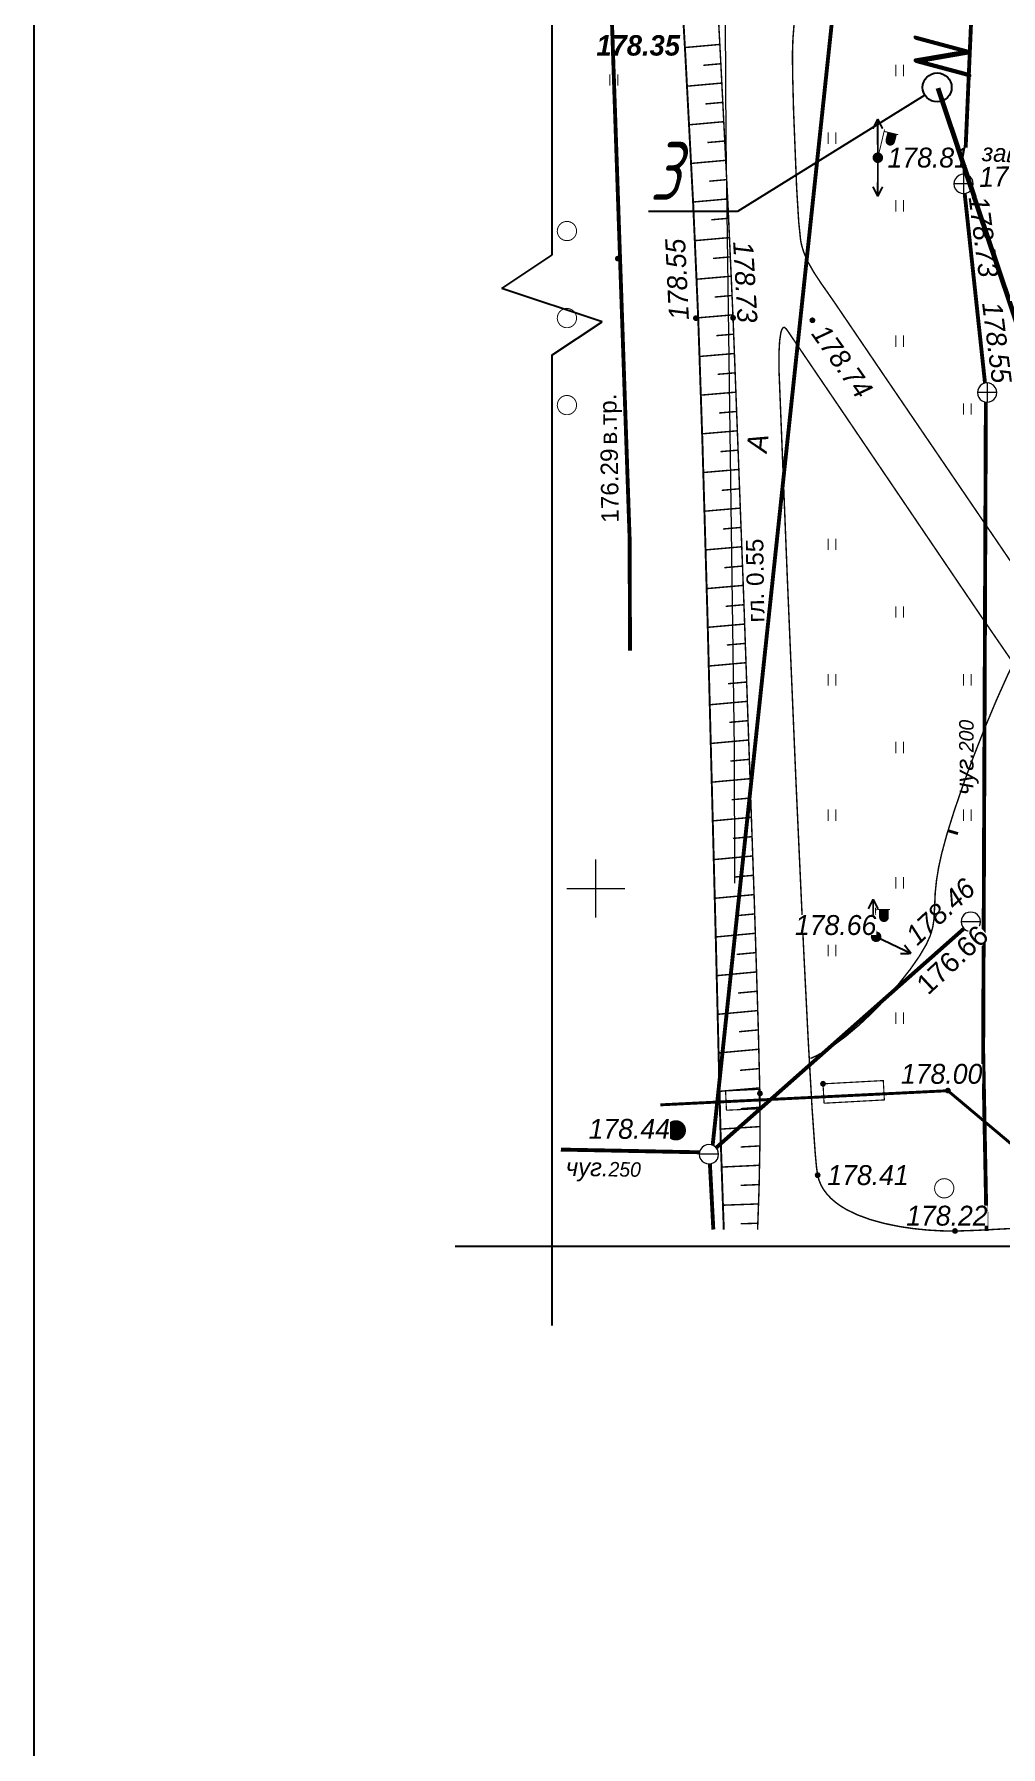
# Model space of a CAD drawing. Header units: millimetres. Extents: x 6735 to 13224, y -12144 to -9633.
# Drawn here: x 11890.4 to 12060.2, y -11970.1 to -11669 of the extents above; entities that cross this region are included whole.
import ezdxf
from ezdxf import colors
from ezdxf.entities.mleader import LeaderData, LeaderLine
from ezdxf.enums import TextEntityAlignment as Align
from ezdxf.math import Vec2, Vec3

# ---------------------------------------------------------------- set-up
doc = ezdxf.new("R2010")
doc.units = ezdxf.units.MM
doc.set_wipeout_variables(frame=1)
for name, pattern in [('Cплошная', [0]), ('Cплошная_0.50', [0]), ('Штриховая 1.5-1.5_0.50', [1.5, 0.75, -0.75])]:
    doc.linetypes.add(name, pattern=pattern)
for name, color, linetype, lineweight in [('КаБель силовой (Вновь)', 1, 'Continuous', 60), ('Линия выноска', 137, 'Continuous', 25), ('Рамка толстая', 7, 'Continuous', 60), ('Рамка тонкая', 5, 'Continuous', 25), ('Строительный', 251, 'Continuous', 13), ('Строительный @ 1', 251, 'Continuous', 13)]:
    doc.layers.add(name, color=color, linetype=linetype, lineweight=lineweight)
doc.styles.add('Simplex', font='simplex.shx', dxfattribs={"width": 0.7, "oblique": 15})
doc.styles.get("Standard").update_dxf_attribs({"font": 'arial.ttf'})
doc.styles.add('БСАМ курсив малоконтрасный (Бм-431)', font='')
doc.styles.get('БСАМ курсив малоконтрасный (Бм-431)').set_extended_font_data('Bm431', italic=True)
doc.linetypes.add('Водопр', pattern='A,5,-1,["В",БСАМ курсив малоконтрасный (Бм-431),S=2,R=0,X=-1.2,Y=-1],-1,10,-2,10,-2,5', length=36)
doc.linetypes.add('Канализ', pattern='A,5,-1,["К",БСАМ курсив малоконтрасный (Бм-431),S=2,R=0,X=-1,Y=-1],-1,10,-2,10,-2,5', length=36)
doc.linetypes.add('КОНТУР', pattern='A,0,-0.5,[133,ltypeshp.shx,S=0.05,R=0,X=-0.5,Y=0],-0.5', length=1)
doc.linetypes.add('ЛИНИЯ_СВЯЗИ', pattern='A,4.5,[133,ltypeshp.shx,S=0.2,R=0,X=-0.2,Y=0],1e-05,[133,ltypeshp.shx,S=0.15,R=0,X=-0.15,Y=0],1e-05,[133,ltypeshp.shx,S=0.1,R=0,X=-0.1,Y=0],1e-05,[133,ltypeshp.shx,S=0.05,R=0,X=-0.05,Y=0],4.5,-2', length=11.00003)

# ---------------------------------------------------------------- blocks, each defined once
blk = doc.blocks.new('2011 - 401 трава')
at = {"color": 7, "linetype": 'Continuous', "lineweight": 0, "const_width": 0.1, "flags": 128}
for points in [[(0, 0), (0, 1.2)], [(0.8, 0), (0.8, 1.2)]]:
    blk.add_lwpolyline(points, dxfattribs=at)
blk = doc.blocks.new('2004 - 372 лес сажен d-2.0')
at = {"color": 7, "linetype": 'Continuous', "lineweight": 0, "const_width": 0.1, "flags": 128}
blk.add_lwpolyline([(0, 1), (0.269797, 0.962917), (0.519584, 0.854419), (0.730836, 0.682553), (0.887885, 0.460065), (0.979084, 0.203456), (0.997669, -0.068242), (0.942261, -0.33488), (0.81697, -0.57668), (0.631088, -0.775711), (0.398401, -0.917211), (0.136167, -0.990686), (-0.136167, -0.990686), (-0.398401, -0.917211), (-0.631088, -0.775711), (-0.81697, -0.57668), (-0.942261, -0.33488), (-0.997669, -0.068242), (-0.979084, 0.203456), (-0.887885, 0.460065), (-0.730836, 0.682553), (-0.519584, 0.854419), (-0.269797, 0.962917), (0, 1)], close=True, dxfattribs=at)
blk = doc.blocks.new('4031 - 114.4 ЛЭП низкого напряжения')
at = {"color": 7, "linetype": 'Continuous', "lineweight": 0, "const_width": 0.2, "flags": 128}
for points in [[(0.5, 0), (4, 0)], [(4, 0), (3, 0.5)], [(3, -0.5), (4, 0)]]:
    blk.add_lwpolyline(points, dxfattribs=at)
blk = doc.blocks.new('4031 - 114.4 ЛЭП низкого напряжения_MIRROR')
at = {"color": 7, "linetype": 'Continuous', "lineweight": 0, "const_width": 0.2, "flags": 128}
for points in [[(-4, 0), (-3, 0.5)], [(-3, -0.5), (-4, 0)], [(-0.5, 0), (-4, 0)]]:
    blk.add_lwpolyline(points, dxfattribs=at)
blk = doc.blocks.new('33 - 110.1.1 фонарь на жб столб')
at = {"true_color": 0xffffff}
for points in [[(1.3, 2.8), (0.4, 2.8), (0.4, 2), (0.46028, 1.775), (0.625, 1.6103), (0.85, 1.55), (1.075, 1.6103), (1.2397, 1.775), (1.3, 2)], [(0, 0.5), (-0.25, 0.43302), (-0.43302, 0.25002), (-0.5, 0.00002), (-0.43302, -0.24998), (-0.25, -0.433), (-0.00002, -0.5), (0.24998, -0.433), (0.433, -0.25), (0.5, 0), (0.433, 0.25), (0.25, 0.43302)]]:
    blk.add_hatch(color=7, dxfattribs=at).paths.add_polyline_path(points)
at = {"color": 7, "linetype": 'Continuous', "lineweight": 0, "const_width": 0.1, "flags": 128}
for points in [[(0, 0.5), (0, 3)], [(0, 2.8), (1.5, 2.8)], [(0.4, 2.8), (0.4, 2)], [(1.3, 2), (1.265746, 1.827792), (1.168198, 1.681802), (1.022208, 1.584254), (0.85, 1.55), (0.677792, 1.584254), (0.531802, 1.681802), (0.434254, 1.827792), (0.4, 2)], [(1.3, 2.8), (1.3, 2)]]:
    blk.add_lwpolyline(points, dxfattribs=at)
at = {"color": 7, "linetype": 'Continuous', "lineweight": 0, "true_color": 0xffffff, "const_width": 0.02, "flags": 128}
for points in [[(1.3, 2.8), (0.4, 2.8), (0.4, 2), (0.460289, 1.775), (0.625, 1.610289), (0.85, 1.55), (1.075, 1.610289), (1.239711, 1.775), (1.3, 2), (1.3, 2.8)], [(0, 0.5), (-0.25, 0.433013), (-0.433013, 0.25), (-0.5, 0), (-0.433013, -0.25), (-0.25, -0.433013), (0, -0.5), (0.25, -0.433013), (0.433013, -0.25), (0.5, 0), (0.433013, 0.25), (0.25, 0.433013), (0, 0.5)]]:
    blk.add_lwpolyline(points, close=True, dxfattribs=at)
at = {"color": 7, "linetype": 'Continuous', "lineweight": 0, "const_width": 0.1, "flags": 128}
for points in [[(0, 0.5), (0.191342, 0.46194), (0.353553, 0.353553), (0.46194, 0.191342), (0.5, 0), (0.46194, -0.191342), (0.353553, -0.353553), (0.191342, -0.46194), (0, -0.5), (-0.191342, -0.46194), (-0.353553, -0.353553), (-0.46194, -0.191342), (-0.5, 0), (-0.46194, 0.191342), (-0.353553, 0.353553), (-0.191342, 0.46194), (0, 0.5)], [(0.086189, -0.05071), (0.096802, 0.025087), (0.05071, 0.086189), (-0.025087, 0.096802), (-0.086189, 0.05071), (-0.096802, -0.025087), (-0.05071, -0.086189), (0.025087, -0.096802), (0.086189, -0.05071)]]:
    blk.add_lwpolyline(points, close=True, dxfattribs=at)
blk = doc.blocks.new('48 - 117.1 колодц.смотр.без раздел.по назначен d-2.0')
at = {"true_color": 0xffffff}
blk.add_hatch(color=7, dxfattribs=at).paths.add_polyline_path([(-0.00002, 1), (-0.3827, 0.92388), (-0.70712, 0.70712), (-0.92388, 0.3827), (-1, 0), (-0.92388, -0.38268), (-0.70712, -0.7071), (-0.3827, -0.92386), (0, -0.99998), (0.38268, -0.92386), (0.7071, -0.7071), (0.92386, -0.38268), (0.99998, 0.00002), (0.92386, 0.3827), (0.7071, 0.70712), (0.38268, 0.92388)])
at = {"color": 7, "linetype": 'Continuous', "lineweight": 0, "const_width": 0.1, "flags": 128}
blk.add_lwpolyline([(0, 1), (0.269797, 0.962917), (0.519584, 0.854419), (0.730836, 0.682553), (0.887885, 0.460065), (0.979084, 0.203456), (0.997669, -0.068242), (0.942261, -0.33488), (0.81697, -0.57668), (0.631088, -0.775711), (0.398401, -0.917211), (0.136167, -0.990686), (-0.136167, -0.990686), (-0.398401, -0.917211), (-0.631088, -0.775711), (-0.81697, -0.57668), (-0.942261, -0.33488), (-0.997669, -0.068242), (-0.979084, 0.203456), (-0.887885, 0.460065), (-0.730836, 0.682553), (-0.519584, 0.854419), (-0.269797, 0.962917), (0, 1)], close=True, dxfattribs=at)
at = {"color": 7, "linetype": 'Continuous', "lineweight": 0, "true_color": 0xffffff, "const_width": 0.02, "flags": 128}
blk.add_lwpolyline([(0, 1), (-0.382683, 0.92388), (-0.707107, 0.707107), (-0.92388, 0.382683), (-1, 0), (-0.92388, -0.382683), (-0.707107, -0.707107), (-0.382683, -0.92388), (0, -1), (0.382683, -0.92388), (0.707107, -0.707107), (0.92388, -0.382683), (1, 0), (0.92388, 0.382683), (0.707107, 0.707107), (0.382683, 0.92388), (0, 1)], close=True, dxfattribs=at)
at = {"color": 7, "linetype": 'Continuous', "lineweight": 0, "const_width": 0.1, "flags": 128}
blk.add_lwpolyline([(-0.71, 0.71), (0.71, -0.71)], dxfattribs=at)
blk = doc.blocks.new('118 - 330 отм высот')
blk.add_hatch(color=7).paths.add_polyline_path([(0.098, 0.12), (0.002, 0.155), (-0.095, 0.121), (-0.146, 0.032), (-0.129, -0.069), (-0.05, -0.135), (0.052, -0.136), (0.131, -0.07), (0.149, 0.031)])
at = {"color": 7, "linetype": 'Continuous', "lineweight": 0, "const_width": 0.01, "flags": 128}
blk.add_lwpolyline([(0.098, 0.12), (0.002, 0.155), (-0.095, 0.121), (-0.146, 0.032), (-0.129, -0.069), (-0.05, -0.135), (0.052, -0.136), (0.131, -0.07), (0.149, 0.031), (0.098, 0.12)], close=True, dxfattribs=at)
blk = doc.blocks.new('Крест')
at = {"color": 0, "linetype": 'Continuous', "lineweight": 0, "flags": 128}
for points in [[(0, -1), (0, 1)], [(-1, 0), (1, 0)]]:
    blk.add_lwpolyline(points, dxfattribs=at)
blk = doc.blocks.new('Люк Водопровод')
at = {"color": 0, "linetype": 'Continuous', "lineweight": -2}
blk.add_wipeout([(0.502, 0.001), (0.485, 0.131), (0.435, 0.251), (0.356, 0.355), (0.252, 0.434), (0.132, 0.484), (0.002, 0.501), (-0.127, 0.484), (-0.248, 0.434), (-0.351, 0.355), (-0.431, 0.251), (-0.48, 0.131), (-0.498, 0.001), (-0.48, -0.128), (-0.431, -0.249), (-0.351, -0.352), (-0.248, -0.432), (-0.127, -0.482), (0.002, -0.499), (0.132, -0.482), (0.252, -0.432), (0.356, -0.352), (0.435, -0.249), (0.485, -0.128)], dxfattribs=at)
blk.add_line((0.502, 0.001), (-0.498, 0.001), dxfattribs=at)
at = {"color": 0, "linetype": 'Continuous', "lineweight": -2, "flags": 128}
blk.add_lwpolyline([(0.502, 0.001), (0.485, 0.131), (0.435, 0.251), (0.356, 0.355), (0.252, 0.434), (0.132, 0.484), (0.002, 0.501), (-0.127, 0.484), (-0.248, 0.434), (-0.351, 0.355), (-0.431, 0.251), (-0.48, 0.131), (-0.498, 0.001), (-0.48, -0.128), (-0.431, -0.249), (-0.351, -0.352), (-0.248, -0.432), (-0.127, -0.482), (0.002, -0.499), (0.132, -0.482), (0.252, -0.432), (0.356, -0.352), (0.435, -0.249), (0.485, -0.128)], close=True, dxfattribs=at)
blk = doc.blocks.new('Люк Канализация')
at = {"color": 0, "linetype": 'Continuous', "lineweight": -2}
blk.add_wipeout([(0.498, -0.001), (0.48, 0.128), (0.431, 0.249), (0.351, 0.352), (0.248, 0.432), (0.127, 0.482), (-0.002, 0.499), (-0.132, 0.482), (-0.252, 0.432), (-0.356, 0.352), (-0.435, 0.249), (-0.485, 0.128), (-0.502, -0.001), (-0.485, -0.131), (-0.435, -0.251), (-0.356, -0.355), (-0.252, -0.434), (-0.132, -0.484), (-0.002, -0.501), (0.127, -0.484), (0.248, -0.434), (0.351, -0.355), (0.431, -0.251), (0.48, -0.131)], dxfattribs=at)
for p, q in [((-0.002, 0.499), (-0.002, -0.501)), ((0.498, -0.001), (-0.502, -0.001))]:
    blk.add_line(p, q, dxfattribs=at)
at = {"color": 0, "linetype": 'Continuous', "lineweight": -2, "flags": 128}
blk.add_lwpolyline([(0.498, -0.001), (0.48, 0.128), (0.431, 0.249), (0.351, 0.352), (0.248, 0.432), (0.127, 0.482), (-0.002, 0.499), (-0.132, 0.482), (-0.252, 0.432), (-0.356, 0.352), (-0.435, 0.249), (-0.485, 0.128), (-0.502, -0.001), (-0.485, -0.131), (-0.435, -0.251), (-0.356, -0.355), (-0.252, -0.434), (-0.132, -0.484), (-0.002, -0.501), (0.127, -0.484), (0.248, -0.434), (0.351, -0.355), (0.431, -0.251), (0.48, -0.131)], close=True, dxfattribs=at)
blk = doc.blocks.new('_DotBlank')
at = {"color": 0, "linetype": 'ByBlock', "lineweight": -2}
blk.add_line((-0.5, 0), (-1, 0), dxfattribs=at)
blk.add_circle((0, 0), 0.5, dxfattribs=at)

msp = doc.modelspace()

# ---------------------------------------------------------------- linework, layer by layer
at = {"layer": 'Рамка толстая', "color": 18, "lineweight": -2, "true_color": 0x000000}
msp.add_line((11890.39618, -12144.03272), (11890.39618, -11175.40772), dxfattribs=at)
at = {"layer": 'Рамка тонкая'}
for p, q in [((11981.36616, -11537.28223), (11981.36616, -11707.83004)), ((11972.56716, -11713.69604), (11981.36616, -11707.83004)), ((11990.16517, -11719.56205), (11972.56716, -11713.69604)), ((11981.36616, -11725.42805), (11990.16517, -11719.56205)), ((11981.36616, -11725.42805), (11981.36616, -11895.97585)), ((11964.36616, -11882.04582), (12102.45782, -11882.04582))]:
    msp.add_line(p, q, dxfattribs=at)
at = {"layer": 'Строительный', "linetype": 'Канализ', "const_width": 0.68, "flags": 128}
msp.add_lwpolyline([(12057.7419, -11879.3745), (12057.14034, -11847.72711), (12057.62014, -11731.76851), (12053.76233, -11695.79404), (12058.72864, -11581.1034), (12056.43573, -11428.64145), (12058.39611, -11333.21934)], dxfattribs=at)
at = {"layer": 'Строительный', "color": 7, "linetype": 'КОНТУР', "lineweight": 0, "ltscale": 2, "const_width": 0.34, "flags": 128}
msp.add_lwpolyline([(12011.80974, -11356.60622), (12008.69799, -11432.40377), (12006.08495, -11495.52262), (12004.46932, -11533.28406), (12003.94431, -11542.41293), (12003.05813, -11554.13295), (12002.82412, -11557.02194), (12002.00623, -11567.3866), (12001.48883, -11574.97405), (12001.18122, -11580.71552), (12000.98412, -11586.02599), (12000.8926, -11591.03954), (12000.90573, -11595.81855), (12001.03708, -11601.18709), (12001.3046, -11608.16137), (12002.28688, -11627.8613), (12003.64388, -11652.07983), (12004.84201, -11673.34059), (12006.19133, -11699.0132), (12007.06298, -11718.83282), (12007.81785, -11741.15389), (12008.6998, -11771.53844), (12010.18078, -11828.97261), (12010.67655, -11849.36492), (12011.01524, -11863.18375), (12011.43662, -11875.59783), (12011.49118, -11877.05069), (12011.55685, -11879.13344)], dxfattribs=at)
at = {"layer": 'Строительный', "color": 7, "linetype": 'Cплошная_0.50', "lineweight": 0, "flags": 128}
for points, const_width in [([(12018.21929, -11356.61205), (12017.59146, -11376.29786), (12016.89943, -11395.98087), (12016.07899, -11415.65828), (12014.36457, -11449.76917), (12013.00471, -11476.00165), (12011.93281, -11496.6628), (12010.13278, -11532.20158), (12009.06356, -11551.27167), (12008.89774, -11554.02154), (12008.19545, -11566.31633), (12007.75581, -11575.84578), (12007.55907, -11581.75946), (12007.44327, -11587.3123), (12007.40648, -11592.59836), (12007.44846, -11597.66738), (12007.58585, -11603.25244), (12007.84067, -11610.34913), (12008.73055, -11629.80449), (12010.26399, -11659.38873), (12011.04997, -11674.32756), (12012.32834, -11699.65503), (12013.18776, -11718.85807), (12015.08396, -11768.61947), (12016.93484, -11821.74575), (12017.59998, -11842.98163), (12017.90571, -11855.22415), (12017.92651, -11863.16819), (12017.75413, -11872.07755), (12017.4992, -11879.16445)], 0.255), ([(12050.93757, -11854.72059), (12000.39894, -11857.20897)], 0.51), ([(12080.38835, -11879.49271), (12050.93757, -11854.72059)], 0.51)]:
    msp.add_lwpolyline(points, dxfattribs=dict(at, const_width=const_width))
at = {"layer": 'Строительный', "color": 7, "linetype": 'Штриховая 1.5-1.5_0.50', "lineweight": 0, "ltscale": 2, "const_width": 0.255, "flags": 128}
msp.add_lwpolyline([(12025.43915, -11656.41082), (12024.58318, -11661.75703), (12024.19548, -11664.57948), (12023.91531, -11667.10969), (12023.70577, -11669.87958), (12023.62362, -11672.47524), (12023.66636, -11676.43694), (12023.82287, -11682.45577), (12024.37022, -11696.14042), (12024.73018, -11702.02418), (12025.06746, -11705.26629), (12025.27477, -11706.21422), (12025.57275, -11707.17884), (12025.96343, -11708.16696), (12026.45143, -11709.19034), (12027.41314, -11710.87641), (12028.72864, -11712.86369), (12029.64557, -11714.16646), (12031.20533, -11716.41461), (12040.17771, -11729.64748), (12059.09088, -11757.43094), (12082.97444, -11792.48968)], dxfattribs=at)
at = {"layer": 'Строительный', "color": 7, "linetype": 'Cплошная', "lineweight": 0, "const_width": 0.255, "flags": 128}
for points in [[(12010.86372, -11670.76844), (12004.72966, -11671.3146)], [(12011.04143, -11674.1638), (12007.97954, -11674.43731)], [(12011.21818, -11677.5592), (12005.10381, -11678.10679)], [(12011.39376, -11680.95466), (12008.34081, -11681.22856)], [(12011.56792, -11684.3502), (12005.4695, -11684.89788)], [(12011.74043, -11687.74582), (12008.69442, -11688.01941)], [(12011.91102, -11691.14154), (12005.82423, -11691.68786)], [(12012.07942, -11694.53736), (12009.03801, -11694.80988)], [(12012.24531, -11697.93331), (12006.16508, -11698.47661)], [(12012.40835, -11701.3294), (12009.36878, -11701.59992)], [(12012.56817, -11704.72564), (12006.48846, -11705.26385)], [(12012.72433, -11708.12206), (12009.68328, -11708.38941)], [(12012.87634, -11711.51865), (12006.7898, -11712.04908)], [(12013.02363, -11714.91546), (12009.977, -11715.17807)], [(12013.16553, -11718.3125), (12007.06292, -11718.83138)], [(12013.30288, -11721.70973), (12010.24569, -11721.96902)], [(12013.43845, -11725.10702), (12007.30924, -11725.62733)], [(12013.57257, -11728.50437), (12010.49926, -11728.7657)], [(12013.70541, -11731.90178), (12007.5393, -11732.42724)], [(12013.83711, -11735.29923), (12010.74343, -11735.56356)], [(12013.96778, -11738.69671), (12007.75773, -11739.22889)], [(12014.09752, -11742.09424), (12010.98052, -11742.36221)], [(12014.22639, -11745.4918), (12007.96734, -11746.03175)], [(12014.35445, -11748.88938), (12011.21194, -11749.16145)], [(12014.48175, -11752.287), (12008.16994, -11752.8355)], [(12014.60832, -11755.68464), (12011.43867, -11755.96115)], [(12014.73419, -11759.08231), (12008.36679, -11759.63994)], [(12014.85939, -11762.48001), (12011.66137, -11762.76118)], [(12014.98393, -11765.87772), (12008.55881, -11766.4449)], [(12015.10784, -11769.27547), (12011.88054, -11769.5615)], [(12015.23111, -11772.67323), (12008.74671, -11773.25025)], [(12015.35375, -11776.07102), (12012.09652, -11776.36204)], [(12015.47577, -11779.46883), (12008.93102, -11780.05591)], [(12015.59716, -11782.86666), (12012.30956, -11783.16274)], [(12015.71791, -11786.26452), (12009.11217, -11786.86176)], [(12015.83802, -11789.66239), (12012.51985, -11789.96356)], [(12015.95746, -11793.06029), (12009.29053, -11793.66771)], [(12016.07623, -11796.45822), (12012.72749, -11796.76445)], [(12016.19428, -11799.85617), (12009.46638, -11800.47363)], [(12016.3116, -11803.25415), (12012.93252, -11803.56534)], [(12016.42814, -11806.65215), (12009.63998, -11807.27939)], [(12016.54385, -11810.05018), (12013.15836, -11810.36399)], [(12016.65867, -11813.44824), (12009.81155, -11814.08478)], [(12016.77254, -11816.84633), (12013.38722, -11817.16188)], [(12016.88536, -11820.24446), (12009.98127, -11820.88951)], [(12016.99702, -11823.64262), (12013.61182, -11823.95952)], [(12017.10738, -11827.04083), (12010.14933, -11827.69311)], [(12017.21626, -11830.43909), (12013.83112, -11830.75667)], [(12017.3234, -11833.8374), (12010.31593, -11834.49472)], [(12017.42848, -11837.23578), (12014.0433, -11837.55287)], [(12017.53101, -11840.63423), (12010.48125, -11841.29244)], [(12017.63026, -11844.03278), (12014.24481, -11844.34691)], [(12017.725, -11847.43146), (12010.64552, -11848.08087)], [(12017.81291, -11850.83032), (12014.4265, -11851.13403)], [(12017.88826, -11854.22948), (12010.80872, -11854.82956)], [(12017.93322, -11857.62917), (12014.54235, -11857.87825)], [(12017.93964, -11861.02914), (12010.97154, -11861.47162)], [(12017.91314, -11864.42903), (12014.51828, -11864.61584)], [(12017.85809, -11867.82857), (12011.16591, -11868.14766)], [(12017.77782, -11871.22762), (12014.53086, -11871.36142)], [(12017.67496, -11874.62606), (12011.40843, -11874.84799)], [(12017.55156, -11878.02381), (12014.54291, -11878.11456)]]:
    msp.add_lwpolyline(points, dxfattribs=at)
at = {"layer": 'Строительный', "color": 7, "linetype": 'Штриховая 1.5-1.5_0.50', "lineweight": 0, "ltscale": 2, "const_width": 0.255, "flags": 128}
msp.add_lwpolyline([(12150.49625, -11868.96182), (12150.81975, -11868.67126), (12151.05665, -11868.35625), (12151.20714, -11868.01651), (12151.27138, -11867.6517), (12151.24944, -11867.26153), (12151.14131, -11866.84548), (12150.66584, -11865.93363), (12149.84504, -11864.91395), (12148.67191, -11863.77642), (12147.1363, -11862.51105), (12145.21703, -11861.10031), (12142.83406, -11859.48893), (12139.93423, -11857.64411), (12131.40731, -11852.51844), (12126.18956, -11849.4144), (12119.95184, -11845.57501), (12115.10376, -11842.36534), (12113.04015, -11840.89063), (12111.20747, -11839.49489), (12109.59371, -11838.16892), (12108.19211, -11836.90715), (12105.22154, -11834.01536), (12102.23828, -11830.9663), (12099.23232, -11827.74976), (12096.18949, -11824.35058), (12090.79807, -11817.99474), (12085.08591, -11810.84838), (12080.28284, -11804.5754), (12074.56872, -11796.9011), (12071.75783, -11792.99851), (12067.86609, -11787.44722), (12056.80192, -11771.34385), (12034.36235, -11738.21117), (12033.288, -11736.6191), (12022.55668, -11720.80281), (12022.26011, -11720.53961), (12022.12515, -11720.51312), (12021.9992, -11720.55674), (12021.77474, -11720.85423), (12021.58778, -11721.43072), (12021.37359, -11722.87897), (12021.25919, -11724.95581), (12021.27856, -11728.50121), (12022.72037, -11764.49109), (12024.25978, -11800.75322), (12025.6033, -11830.10163), (12026.40419, -11846.01721), (12027.08129, -11857.93915), (12027.63094, -11865.80326), (12027.85736, -11868.20503), (12028.05129, -11869.58391), (12028.29304, -11870.46955), (12028.64797, -11871.31904), (12029.11584, -11872.13181), (12029.69627, -11872.90719), (12030.38893, -11873.64468), (12031.19299, -11874.34335), (12032.10756, -11875.00241), (12033.13136, -11875.62094), (12035.0655, -11876.55474), (12037.28482, -11877.36931), (12039.7743, -11878.05901), (12042.50611, -11878.61606), (12044.84403, -11878.96122), (12047.27585, -11879.21048), (12049.75424, -11879.35878), (12052.19281, -11879.40081), (12056.10352, -11879.2665), (12062.76757, -11878.9104), (12080.01428, -11877.7748), (12092.26428, -11876.84338), (12103.93616, -11875.85796), (12114.57684, -11874.85696), (12124.0042, -11873.85785), (12134.43645, -11872.55677), (12138.72209, -11871.92197), (12142.37206, -11871.29987), (12145.37717, -11870.69211), (12147.73494, -11870.09931), (12149.44195, -11869.52232), (12150.05077, -11869.23997), (12150.49625, -11868.96182)], close=True, dxfattribs=at)
at = {"layer": 'Строительный', "color": 34, "linetype": 'Continuous', "lineweight": 0, "true_color": 0xa55200, "const_width": 0.51, "flags": 128}
msp.add_lwpolyline([(12050.95544, -11808.99463), (12052.7062, -11809.51866)], dxfattribs=at)
at = {"layer": 'Строительный', "linetype": 'Водопр', "const_width": 0.68, "flags": 128}
for points in [[(12008.93103, -11865.8837), (12055.16416, -11824.97414)], [(12009.72517, -11879.12388), (12009.01643, -11865.58113), (11982.92813, -11865.07037)]]:
    msp.add_lwpolyline(points, dxfattribs=at)
at = {"layer": 'Строительный', "color": 7, "linetype": 'Cплошная_0.50', "lineweight": 0, "const_width": 0.204, "flags": 128}
for points in [[(12028.99798, -11853.51711), (12029.18423, -11856.91967), (12039.77595, -11856.3399), (12039.5897, -11852.93734), (12028.99798, -11853.51711)], [(12017.715, -11854.49093), (12017.86767, -11857.88736), (12012.0258, -11858.14995), (12011.87313, -11854.75352), (12017.715, -11854.49093)]]:
    msp.add_lwpolyline(points, close=True, dxfattribs=at)

# ---------------------------------------------------------------- block references
at = {"layer": 'Строительный', "color": 7, "zscale": 3.4}
for name, p, xscale, yscale in [('2011 - 401 трава', (11991.55993, -11678.04368), 1.7, 1.7), ('2011 - 401 трава', (12041.79612, -11676.37934), 1.7, 1.7), ('2011 - 401 трава', (12029.89612, -11688.27934), 1.7, 1.7), ('2011 - 401 трава', (12041.79612, -11700.17934), 1.7, 1.7), ('2004 - 372 лес сажен d-2.0', (11983.99612, -11703.57934), 1.7, 1.7), ('118 - 330 отм высот', (11992.93812, -11708.44134, 605.914), 3.4, 3.4), ('2004 - 372 лес сажен d-2.0', (11983.99612, -11718.87934), 1.7, 1.7), ('118 - 330 отм высот', (12006.64982, -11718.91494, 607.0666), 3.4, 3.4), ('118 - 330 отм высот', (12013.18776, -11718.85807, 607.6854), 3.4, 3.4), ('118 - 330 отм высот', (12027.12597, -11719.29178, 607.7092), 3.4, 3.4), ('2011 - 401 трава', (12041.79612, -11723.97934), 1.7, 1.7), ('2004 - 372 лес сажен d-2.0', (11983.99612, -11734.17934), 1.7, 1.7), ('118 - 330 отм высот', (12057.79072, -11731.90689, 607.0564), 3.4, 3.4), ('2011 - 401 трава', (12053.69612, -11735.87934), 1.7, 1.7), ('2011 - 401 трава', (12029.89612, -11759.67934), 1.7, 1.7), ('2011 - 401 трава', (12041.79612, -11771.57934), 1.7, 1.7), ('2011 - 401 трава', (12029.89612, -11783.47934), 1.7, 1.7), ('2011 - 401 трава', (12053.69612, -11783.47934), 1.7, 1.7), ('2011 - 401 трава', (12041.79612, -11795.37934), 1.7, 1.7), ('2011 - 401 трава', (12029.89612, -11807.27934), 1.7, 1.7), ('2011 - 401 трава', (12053.69612, -11807.27934), 1.7, 1.7), ('2011 - 401 трава', (12041.79612, -11819.17934), 1.7, 1.7), ('118 - 330 отм высот', (12055.23492, -11825.08747, 606.764), 3.4, 3.4), ('2011 - 401 трава', (12029.89612, -11831.07934), 1.7, 1.7), ('2011 - 401 трава', (12041.79612, -11842.97934), 1.7, 1.7), ('118 - 330 отм высот', (12028.99798, -11853.51711, 606.8354), 3.4, 3.4), ('118 - 330 отм высот', (12017.90571, -11855.22415, 606.8966), 3.4, 3.4), ('118 - 330 отм высот', (12050.93757, -11854.72059, 605.2102), 3.4, 3.4), ('118 - 330 отм высот', (12028.05129, -11869.58391, 606.5974), 3.4, 3.4), ('2004 - 372 лес сажен d-2.0', (12050.29612, -11871.87934), 1.7, 1.7), ('118 - 330 отм высот', (12052.19281, -11879.40081, 605.9616), 3.4, 3.4)]:
    msp.add_blockref(name, p, dxfattribs=dict(at, xscale=xscale, yscale=yscale))
for name, p, xscale, yscale, rotation in [('4031 - 114.4 ЛЭП низкого напряжения_MIRROR', (12038.63275, -11690.68748), 1.700000000000099, 1.700000000000099, 270.2324009999917), ('33 - 110.1.1 фонарь на жб столб', (12038.63275, -11690.68748), 1.699999999999459, 1.699999999999459, 346.6283499999836), ('4031 - 114.4 ЛЭП низкого напряжения', (12038.63275, -11690.68748), 1.699999999999775, 1.699999999999775, 269.8764430000174), ('4031 - 114.4 ЛЭП низкого напряжения_MIRROR', (12037.79525, -11827.8571), 1.699999999999775, 1.699999999999775, 269.8764430000174), ('33 - 110.1.1 фонарь на жб столб', (12038.33382, -11827.65562), 1.699999999999459, 1.699999999999459, 1.209259818794678), ('4031 - 114.4 ЛЭП низкого напряжения', (12038.33736, -11827.66505), 1.699999999999347, 1.699999999999347, 334.4645260000023), ('48 - 117.1 колодц.смотр.без раздел.по назначен d-2.0', (12003.14205, -11861.68826), 1.699999999999459, 1.699999999999459, 346.6283499999836)]:
    msp.add_blockref(name, p, dxfattribs=dict(at, xscale=xscale, yscale=yscale, rotation=rotation))
at = {"layer": 'Строительный', "color": 136, "true_color": 0x008080, "xscale": 5.1, "yscale": 5.1, "zscale": 3.4}
msp.add_blockref('Крест', (11989.09612, -11819.17934), dxfattribs=at)

# ---------------------------------------------------------------- texts
at = {"layer": 'КаБель силовой (Вновь)', "style": 'Simplex', "oblique": 15, "width": 0.7}
msp.add_text('N', height=10.2, rotation=90, dxfattribs=at).set_placement((12050.03664, -11674.25935), align=Align.MIDDLE_CENTER)
at = {"layer": 'Строительный'}
for s, p in [('в.тр.', (11992.81545, -11741.11239, 599.39151)), ('176.29', (11993.11758, -11754.8496, 599.39151)), ('гл. 0.55', (12018.70489, -11772.38865, 599.39151))]:
    msp.add_text(s, height=3.06, rotation=90.8230247, dxfattribs=at).set_placement(p)

# ---------------------------------------------------------------- next in the draw order: block references
at = {"layer": 'Строительный @ 1', "linetype": 'Канализ', "xscale": 3.4, "yscale": 3.4, "zscale": 3.4}
for p in [(12053.7156, -11695.27614), (12057.84675, -11731.97654)]:
    msp.add_blockref('Люк Канализация', p, dxfattribs=at)
at = {"layer": 'Строительный @ 1', "linetype": 'КОНТУР', "xscale": 3.4, "yscale": 3.4, "zscale": 3.4}
for p in [(12054.94885, -11825.00947), (12008.94958, -11865.8849)]:
    msp.add_blockref('Люк Водопровод', p, dxfattribs=at)

# ---------------------------------------------------------------- next in the draw order: texts
at = {"layer": 'Строительный', "color": 7, "attachment_point": 4, "bg_fill": 3, "box_fill_scale": 1, "bg_fill_color": 256}
for s, insert, char_height, bg_fill_transparency in [('{\\fD431|c1|b1|i1;\\l\\C0;178.35}', (11989.17264, -11670.95926), 3.5913044, 0), ('{\\fD431|c1|b0|i1;\\l\\C0;178.66}', (12024.06408, -11825.61634), 3.4976004, 4263382), ('{\\fD431|c1|b0|i1;\\l\\C0;178.00}', (12042.68361, -11851.77678), 3.4976004, 4263477), ('{\\fD431|c1|b0|i1;\\l\\C0;178.44}', (11987.80466, -11861.45337), 3.4976004, 4263327), ('{\\fD431|c1|b0|i1;\\l\\C0;178.41}', (12029.75129, -11869.58391), 3.4976004, 4263332), ('{\\fD431|c1|b0|i1;\\l\\C0;178.22}', (12043.6165, -11876.71413), 3.4976004, 4264242)]:
    msp.add_mtext(s, dxfattribs=dict(at, insert=insert, char_height=char_height, bg_fill_transparency=bg_fill_transparency))
at = {"layer": 'Строительный', "color": 7, "bg_fill": 3, "box_fill_scale": 1, "bg_fill_color": 256}
for s, insert, char_height, attachment_point, rotation, bg_fill_transparency in [('{\\fD431|c1|b0|i1;\\l\\C0;178.55}', (12003.71379, -11719.23015), 3.4976004, 4, 92.7797868, 4263317), ('{\\fD431|c1|b0|i1;\\l\\C0;178.73}', (12014.91263, -11705.39391), 3.4976004, 4, 273.2454067, 4263262), ('{\\fD431|c1|b0|i1;\\l\\C0;178.74}', (12028.23209, -11720.65585), 3.4976004, 4, 305.2414686, 4263867), ('{\\fBm431|c1|b0|i1;\\l\\C0;А}', (12015.53956, -11742.264), 3.5970912, 1, 84.291555, 0), ('{\\fBm431|b0|i1|c204|p18;\\C0;чуг.\\H0.81292x;2\\fBm431|b0|i1|c0|p18;00}', (12056.36648, -11802.71655), 3.1368298, 7, 89.7786965, 0), ('{\\fBm431|b0|i1|c204|p18;\\C0;чуг.\\fBm431|b0|i1|c0|p18;\\H0.81292x;250}', (11983.77173, -11870.63226), 3.1368298, 7, 359.2074829, 0)]:
    msp.add_mtext(s, dxfattribs=dict(at, insert=insert, char_height=char_height, attachment_point=attachment_point, rotation=rotation, bg_fill_transparency=bg_fill_transparency))

# ---------------------------------------------------------------- next in the draw order: linework, layer by layer
at = {"layer": 'Строительный', "linetype": 'ЛИНИЯ_СВЯЗИ', "ltscale": 0.5, "flags": 128}
msp.add_lwpolyline([(12013.51926, -11818.2232), (12013.42046, -11794.60178), (12011.99508, -11687.44319), (12011.5143, -11604.81239), (12011.69711, -11519.23784), (12009.52266, -11412.34631)], dxfattribs=at)
at = {"layer": 'Строительный', "linetype": 'Водопр', "lineweight": 9, "const_width": 0.68, "flags": 128}
msp.add_lwpolyline([(11995.08487, -11777.36671), (11995.00613, -11757.42541), (11991.67751, -11660.0705), (11988.88417, -11436.44993)], dxfattribs=at)

# ---------------------------------------------------------------- next in the draw order: texts
at = {"layer": 'Строительный', "color": 7, "insert": (12040.33275, -11690.68748), "char_height": 3.4976004, "attachment_point": 4, "bg_fill": 3, "box_fill_scale": 1, "bg_fill_color": 256, "bg_fill_transparency": 4263377}
msp.add_mtext('{\\fD431|c1|b0|i1;\\l\\C0;178.81}', dxfattribs=at)
at = {"layer": 'Строительный', "color": 7, "char_height": 3.4976004, "attachment_point": 4, "bg_fill": 3, "box_fill_scale": 1, "bg_fill_color": 256}
for s, insert, rotation, bg_fill_transparency in [('{\\fD431|c1|b0|i1;\\l\\C0;178.73}', (12056.28611, -11697.47412), 277.3587856, 4263577), ('{\\fD431|c1|b0|i1;\\l\\C0;178.55}', (12003.71379, -11719.23015), 92.7797868, 4263317), ('{\\fD431|c1|b0|i1;\\l\\C0;178.55}', (12058.65165, -11716.06468), 277.1311861, 4263572), ('{\\fD431|c1|b0|i1;\\l\\C0;178.46}', (12044.38444, -11828.09672), 42.8497829, 4264167)]:
    msp.add_mtext(s, dxfattribs=dict(at, insert=insert, rotation=rotation, bg_fill_transparency=bg_fill_transparency))

# ---------------------------------------------------------------- next in the draw order: texts
for s, insert, rotation, bg_fill_transparency in [('{\\fD431|c1|b0|i1;\\l\\C0;179.64}', (12056.41557, -11694.11082), 1.5273261, 4264367), ('{\\C0;176.66}', (12046.2633, -11836.788), 42.8497829, 4264167)]:
    msp.add_mtext(s, dxfattribs=dict(at, insert=insert, rotation=rotation, bg_fill_transparency=bg_fill_transparency))

# ---------------------------------------------------------------- next in the draw order: leaders
at = {"layer": 'Линия выноска'}
ml = msp.add_multileader_mtext('Standard', dxfattribs=at)
ml.set_content('3', color=2, style='Simplex')
ml.set_leader_properties()
ml.set_arrow_properties(name='DOTBLANK')
ml.build(insert=Vec2(0, 0))
ml.multileader.update_dxf_attribs({"text_left_attachment_type": 6, "text_right_attachment_type": 6, "dogleg_length": 1, "arrow_head_size": 5.1})
ctx = ml.context
ctx.base_point, ctx.char_height, ctx.arrow_head_size, ctx.landing_gap_size, ctx.plane_origin = Vec3(11990.35394, -11700.15561), 10.2, 5.1, 6.8, Vec3(12025.29827, -11663.59193)
ctx.left_attachment, ctx.right_attachment, ctx.text_align_type = 6, 6, 2
notes = []
notes.append((ctx, [(0, (1, 1, 0), (12013.98643, -11700.15561), (-1, 0), 3.4, [(0, [(12049.05269, -11678.32215)], 0, [])])]))
ctx.mtext.insert, ctx.mtext.alignment, ctx.mtext.flow_direction = Vec3(12003.78643, -11687.91561), 3, 5
for ctx, leaders in notes:
    for number, flags, end, landing, length, lines in leaders:
        leader = LeaderData()
        leader.index, (leader.has_last_leader_line, leader.has_dogleg_vector, leader.attachment_direction) = number, flags
        leader.last_leader_point, leader.dogleg_vector, leader.dogleg_length = Vec3(end), Vec3(landing), length
        for number, points, colour, breaks in lines:
            line = LeaderLine()
            line.index, line.vertices, line.color, line.breaks = number, Vec3.list(points), colors.encode_raw_color(colour), breaks
            leader.lines.append(line)
        ctx.leaders.append(leader)

# ---------------------------------------------------------------- next in the draw order: linework, layer by layer
at = {"layer": 'Строительный', "color": 34, "linetype": 'Cплошная_0.50', "lineweight": 0, "true_color": 0xa55200, "const_width": 0.255, "elevation": 606.9, "flags": 128}
msp.add_lwpolyline([(12026.78104, -11849.06089), (12027.83085, -11848.58675), (12029.22896, -11847.81115), (12030.71869, -11846.8486), (12032.96373, -11845.18201), (12035.30343, -11843.20641), (12037.68479, -11840.96629), (12040.02956, -11838.53504), (12042.2724, -11835.97627), (12044.27531, -11833.44304), (12045.93289, -11831.06875), (12047.15806, -11828.97803), (12047.84482, -11827.44494), (12048.27982, -11825.9812), (12048.50484, -11824.48712), (12048.60469, -11822.4018), (12048.71264, -11819.95096), (12048.93148, -11817.79404), (12049.30458, -11815.50163), (12049.84011, -11813.05444), (12050.78403, -11809.57298), (12052.06771, -11805.46119), (12053.65409, -11800.83856), (12055.47521, -11795.90356), (12057.46338, -11790.84551), (12059.47573, -11786.03346), (12061.38426, -11781.77312), (12062.66312, -11779.15958)], dxfattribs=at)

# ---------------------------------------------------------------- next in the draw order: texts
at = {"layer": 'Строительный', "color": 7, "insert": (12056.88883, -11691.31784), "char_height": 3.1368298, "attachment_point": 7, "rotation": 357.5159796, "bg_fill": 3, "box_fill_scale": 1, "bg_fill_color": 256, "bg_fill_transparency": 0}
msp.add_mtext('{\\fBm431|b0|i1|c204|p18;\\C0;зав.}', dxfattribs=at)

# ---------------------------------------------------------------- next in the draw order: linework, layer by layer
at = {"layer": 'КаБель силовой (Вновь)'}
msp.add_line((12049.15076, -11678.45026), (12082.97709, -11779.64913), dxfattribs=at)
at = {"layer": 'Строительный', "linetype": 'Водопр', "const_width": 0.68, "flags": 128}
msp.add_lwpolyline([(12009.60303, -11864.32352), (12033.20828, -11641.84692), (12178.32064, -11438.33878)], dxfattribs=at)

doc.saveas('drawing.dxf')
